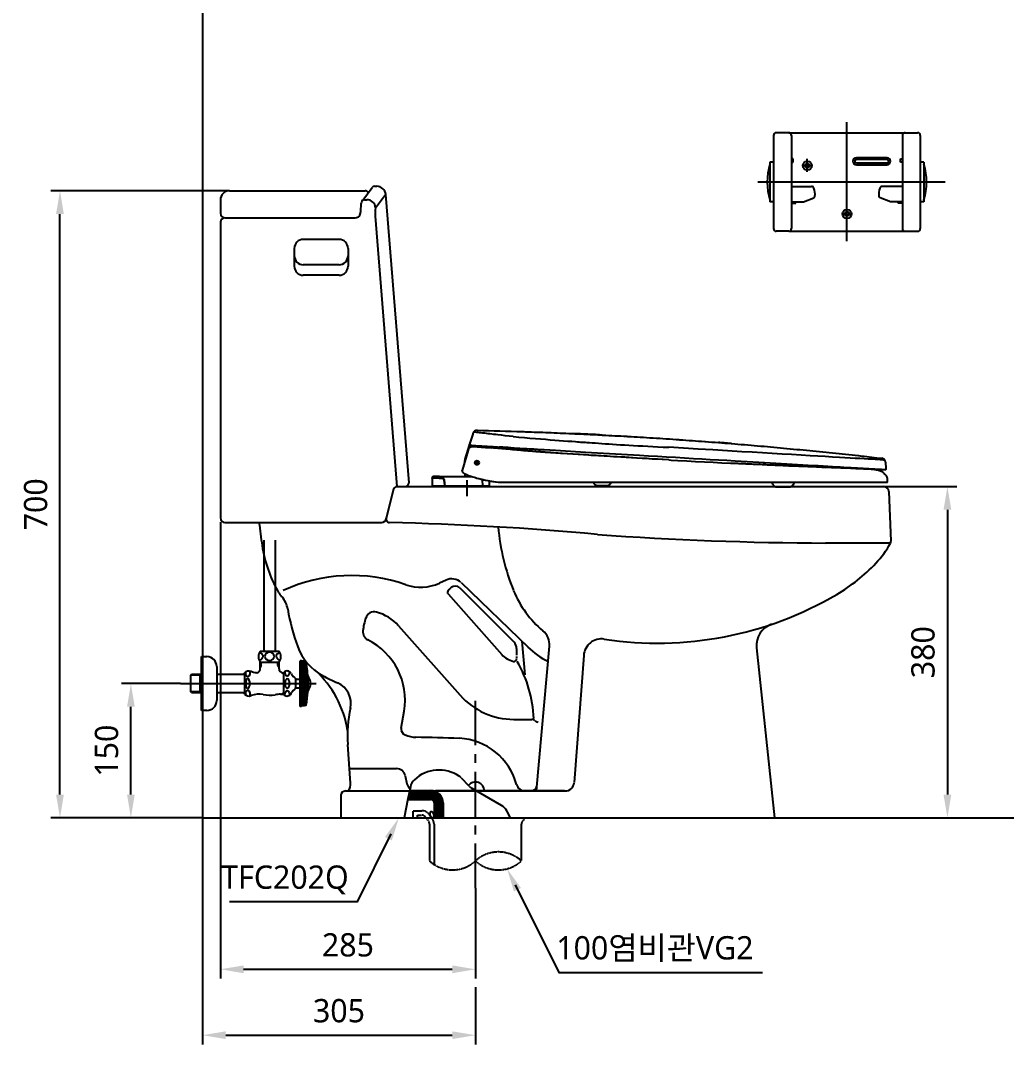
# Model space of a CAD drawing. Extents: x 4630 to 6871, y -49 to 2238.
# Drawn here: x 4630 to 5732, y -49 to 1094 of the extents above; entities that cross this region are included whole.
import ezdxf

# ---------------------------------------------------------------- set-up
doc = ezdxf.new("R2010")
doc.units = 0
doc.header["$LTSCALE"] = 20
doc.header["$MEASUREMENT"] = 0
for name, pattern in [('CENTER', [2, 1.25, -0.25, 0.25, -0.25]), ('HIDDEN', [0.375, 0.25, -0.125]), ('HIDDEN2', [0.1875, 0.125, -0.0625])]:
    doc.linetypes.add(name, pattern=pattern)
doc.layers.get('0').update_dxf_attribs({"linetype": 'CONTINUOUS'})
doc.layers.get('DEFPOINTS').update_dxf_attribs({"linetype": 'CONTINUOUS'})
for name, color, linetype in [('1', 1, 'CONTINUOUS'), ('2', 2, 'CONTINUOUS'), ('3', 3, 'CONTINUOUS'), ('4', 4, 'CONTINUOUS'), ('6', 6, 'CONTINUOUS'), ('CENTER', 2, 'CENTER'), ('FAUCET', 4, 'CONTINUOUS')]:
    doc.layers.add(name, color=color, linetype=linetype)
doc.styles.add('ROMANS', font='romans', dxfattribs={"height": 10.144927})
doc.styles.get("Standard").update_dxf_attribs({"font": 'NanumGothic.ttf'})
doc.dimstyles.get("Standard").update_dxf_attribs({"dimtxt": 2.7, "dimasz": 2, "dimexe": 2, "dimexo": 1, "dimgap": 1.5, "dimtad": 1, "dimlfac": 10, "dimzin": 0, "dimdsep": 46, "dimtxsty": 'Standard', "dimcen": 0, "dimclrt": 2, "dimadec": 0, "dimazin": 0, "dimtfac": 1, "dimtofl": 0, "dimtmove": 0, "dimatfit": 3, "dimfxl": 0, "dimtolj": 1, "dimtzin": 0, "dimarcsym": 0})

# ---------------------------------------------------------------- blocks, each defined once
blk = doc.blocks.new('*X1')
at = {"color": 0}
for p, q in [((1040.2, 969), (1077.7, 969)), ((1040.4, 970), (1077.2, 970)), ((1040.6, 971), (1076.6, 971)), ((1040.8, 972), (1075.8, 972)), ((1041, 973), (1074.9, 973)), ((1041.2, 974), (1073.8, 974)), ((1041.4, 975), (1072.4, 975)), ((1041.6, 976), (1070.5, 976)), ((1041.8, 977), (1066.9, 977)), ((1040, 968), (1078.1, 968)), ((1066, 967), (1078.4, 967)), ((1067.8, 966), (1078.7, 966)), ((1068.5, 965), (1078.9, 965)), ((1068.9, 964), (1079, 964)), ((1069, 963), (1079, 963)), ((1069, 962), (1079, 962)), ((1069, 961), (1079, 961)), ((1069, 960), (1079, 960)), ((1069, 959), (1079, 959)), ((1069, 958), (1079, 958)), ((1069, 957), (1079, 957)), ((1069, 956), (1079, 956)), ((1069, 955), (1079, 955)), ((1069, 954), (1079, 954)), ((1069, 953), (1079, 953)), ((1069, 952), (1079, 952)), ((1069, 951), (1079, 951)), ((1069, 950), (1079, 950)), ((1069, 949), (1079, 949)), ((1069, 948), (1079, 948)), ((1069, 947), (1079, 947))]:
    blk.add_line(p, q, dxfattribs=at)
blk = doc.blocks.new('*D4')
at = {"layer": '1', "color": 3, "linetype": 'ByBlock', "lineweight": -2}
for p, q in [((4833.7, 204), (4833.7, -49.1)), ((5138.7, 14.9), (5138.7, -49.1)), ((4859.7, -38.7), (5112.7, -38.7))]:
    blk.add_line(p, q, dxfattribs=at)
at = {"layer": '1', "color": 3}
for points in [[(4859.7, -34.4), (4859.7, -43), (4833.7, -38.7)], [(5112.7, -34.4), (5112.7, -43), (5138.7, -38.7)]]:
    blk.add_solid(points, dxfattribs=at)
at = {"layer": 'DEFPOINTS', "color": 0}
for p in [(4833.7, 204), (5138.7, 14.9), (5138.7, -38.7)]:
    blk.add_point(p, dxfattribs=at)
at = {"layer": '1', "color": 2, "insert": (4986.2, -11.5), "char_height": 26, "attachment_point": 5}
blk.add_mtext('\\A1;305', dxfattribs=at)
blk = doc.blocks.new('*D5')
at = {"layer": '1', "color": 3, "linetype": 'ByBlock', "lineweight": -2}
for p, q in [((4809, 354), (4743.3, 354)), ((4753.7, 230), (4753.7, 328)), ((4833.7, 204), (4743.3, 204))]:
    blk.add_line(p, q, dxfattribs=at)
at = {"layer": '1', "color": 3}
for points in [[(4749.4, 328), (4758, 328), (4753.7, 354)], [(4749.4, 230), (4758, 230), (4753.7, 204)]]:
    blk.add_solid(points, dxfattribs=at)
at = {"layer": 'DEFPOINTS', "color": 0}
for p in [(4753.7, 354), (4809, 354), (4833.7, 204)]:
    blk.add_point(p, dxfattribs=at)
at = {"layer": '1', "color": 2, "insert": (4726.6, 279), "char_height": 26, "attachment_point": 5, "rotation": 90}
blk.add_mtext('\\A1;150', dxfattribs=at)
blk = doc.blocks.new('*D6')
at = {"layer": '1', "color": 3, "linetype": 'ByBlock', "lineweight": -2}
for p, q in [((4863.8, 904.2), (4664.1, 904.2)), ((4674.5, 230), (4674.5, 878.2)), ((4753.7, 204), (4664.1, 204))]:
    blk.add_line(p, q, dxfattribs=at)
at = {"layer": '1', "color": 3}
for points in [[(4670.1, 878.2), (4678.8, 878.2), (4674.5, 904.2)], [(4670.1, 230), (4678.8, 230), (4674.5, 204)]]:
    blk.add_solid(points, dxfattribs=at)
at = {"layer": 'DEFPOINTS', "color": 0}
for p in [(4674.5, 904.2), (4863.8, 904.2), (4753.7, 204)]:
    blk.add_point(p, dxfattribs=at)
at = {"layer": '1', "color": 2, "insert": (4647.4, 554.1), "char_height": 26, "attachment_point": 5, "rotation": 90}
blk.add_mtext('\\A1;700', dxfattribs=at)
blk = doc.blocks.new('*D8')
at = {"layer": '1', "color": 3, "linetype": 'ByBlock', "lineweight": -2}
for p, q in [((4853.7, 534), (4853.7, 24.5)), ((5138.7, 125.3), (5138.7, 24.5)), ((4879.7, 34.9), (5112.7, 34.9))]:
    blk.add_line(p, q, dxfattribs=at)
at = {"layer": '1', "color": 3}
for points in [[(4879.7, 39.2), (4879.7, 30.5), (4853.7, 34.9)], [(5112.7, 39.2), (5112.7, 30.5), (5138.7, 34.9)]]:
    blk.add_solid(points, dxfattribs=at)
at = {"layer": 'DEFPOINTS', "color": 0}
for p in [(4853.7, 534), (5138.7, 125.3), (5138.7, 34.9)]:
    blk.add_point(p, dxfattribs=at)
at = {"layer": '1', "color": 2, "insert": (4996.2, 62), "char_height": 26, "attachment_point": 5}
blk.add_mtext('\\A1;285', dxfattribs=at)
blk = doc.blocks.new('*D11')
at = {"layer": '1', "color": 3, "linetype": 'ByBlock', "lineweight": -2}
for p, q in [((5594.6, 574), (5676.4, 574)), ((5666, 548), (5666, 230)), ((5472.8, 204), (5676.4, 204))]:
    blk.add_line(p, q, dxfattribs=at)
at = {"layer": '1', "color": 3}
for points in [[(5661.6, 548), (5670.3, 548), (5666, 574)], [(5661.6, 230), (5670.3, 230), (5666, 204)]]:
    blk.add_solid(points, dxfattribs=at)
at = {"layer": 'DEFPOINTS', "color": 0}
for p in [(5594.6, 574), (5472.8, 204), (5666, 204)]:
    blk.add_point(p, dxfattribs=at)
at = {"layer": '1', "color": 2, "insert": (5638.8, 389), "char_height": 26, "attachment_point": 5, "rotation": 90}
blk.add_mtext('\\A1;380', dxfattribs=at)
blk = doc.blocks.new('A$C0A0E4DA4')
at = {"color": 2, "ltscale": 50}
for p, q in [((41.9, 58), (42.5, 60.1)), ((42.5, 60.1), (42.6, 60.5)), ((36.9, 41.2), (40.1, 51.8)), ((40.1, 51.8), (40.2, 51.8)), ((40.2, 51.8), (40.3, 51.8)), ((40.3, 51.8), (40.3, 51.8)), ((52.4, 37.1), (47.7, 37.1)), ((50, 39.5), (50, 34.7)), ((507.3, 30.6), (506.6, 37.7)), ((0, 20.8), (0, 19.8)), ((0, 20.8), (0, 19.8)), ((8, 19.8), (0, 19.8)), ((0, 19.3), (0, 19.1)), ((0, 19.1), (0, 10.8)), ((8, 19.8), (0.5, 19.8)), ((1.5, 19.8), (0.5, 19.8)), ((8, 21.8), (1, 21.8)), ((4.4, 19.8), (1.5, 19.8)), ((7.8, 19.8), (8.9, 19.8)), ((8, 21.8), (43.7, 21.8)), ((8, 19.8), (11.1, 19.8)), ((8, 19.8), (9.8, 19.8)), ((11, 19.8), (9.8, 19.8)), ((14, 12.5), (13.5, 17.5)), ((14.3, 10.8), (13.6, 17.6)), ((14.1, 10.8), (14, 12.5)), ((38.8, 17.6), (38.8, 0)), ((64, 10.8), (63.9, 16.9)), ((80.2, 15.3), (264.5, 15.3)), ((264.5, 15.3), (353.6, 15.3)), ((353.6, 15.3), (467.3, 15.3)), ((467.3, 15.3), (507.8, 15.3)), ((508.8, 16.4), (508.5, 19.9)), ((64, 10.8), (0, 10.8))]:
    blk.add_line(p, q, dxfattribs=at)
for points in [[(45.2, 69), (41.8, 57.8)], [(45.3, 69.7), (45.3, 69.4), (45.2, 69)], [(45.2, 69), (45.2, 69.1)], [(45.2, 69), (45.2, 69)], [(90.3, 66.3), (85.9, 66.8), (81.5, 67.3), (77.3, 67.8), (73.2, 68.3), (70.9, 68.5), (68.7, 68.8), (66.6, 69.1), (64.5, 69.3), (62.6, 69.5), (60.7, 69.8), (58.9, 70), (56.7, 70.2), (54.7, 70.4), (52.9, 70.6), (51.3, 70.8), (49.8, 71), (48.6, 71.1), (47.4, 71.2), (46.4, 71.3), (46.1, 71.3)], [(186.8, 68.3), (185.5, 68.4), (184.1, 68.4), (182.4, 68.5), (180.6, 68.6), (178.6, 68.7), (176.4, 68.8), (174, 68.9), (171.4, 69.1), (168.6, 69.2), (165.7, 69.3), (162.5, 69.5), (159.2, 69.6)], [(161, 69.5), (159.2, 69.6)], [(41.3, 56), (41.4, 56.4), (41.5, 56.8), (41.6, 57.1), (41.7, 57.3), (41.8, 57.6), (41.8, 57.6)], [(41.8, 57.6), (41.8, 57.5), (41.7, 56.9)], [(41.8, 57.6), (41.8, 57.7), (41.8, 57.8), (41.8, 57.8)], [(41.8, 57.8), (41.8, 57.7), (41.8, 57.5)], [(41.8, 57.8), (41.8, 57.7), (41.8, 57.6)], [(41.8, 57.5), (41.8, 57.6), (41.8, 57.6)], [(42.1, 56.8), (42.1, 56.8), (42, 57), (41.9, 57.1), (41.8, 57.4), (41.8, 57.5)], [(41.9, 57.9), (41.9, 57.5), (42, 57.2), (42.2, 56.9), (42.5, 56.7)], [(90.3, 66.3), (96.8, 65.7), (103.1, 65.2), (109.2, 64.7), (115.2, 64.2), (121, 63.7), (126.5, 63.3), (131.8, 62.9), (136.9, 62.5), (141.9, 62.1), (146.7, 61.7), (151.4, 61.4), (155.9, 61.1), (160.2, 60.7), (162.1, 60.6), (163.9, 60.5), (165.7, 60.3), (167.5, 60.2), (169.2, 60.1), (170.9, 60), (172.6, 59.9), (175.6, 59.6), (178.7, 59.4), (182.1, 59.2), (185.7, 58.9), (189.4, 58.7), (193.4, 58.4), (197.4, 58.2), (201.5, 57.9), (205.8, 57.6), (210.2, 57.3), (214.9, 57.1), (219.7, 56.8), (224.7, 56.5), (229.9, 56.2), (235.2, 55.9), (240.8, 55.6), (246.4, 55.3), (252.2, 55), (258.1, 54.7), (264.3, 54.4)], [(334.2, 58.6), (332, 58.7), (329.9, 58.9), (327.9, 59.1), (326, 59.2), (324.3, 59.4), (322.7, 59.5), (321.2, 59.6), (319.8, 59.7)], [(40, 51.1), (33.5, 28.3)], [(40.6, 52.5), (40.4, 52.1), (40.1, 51.4), (40, 51.1)], [(40.1, 51.8), (40.2, 52.3), (40.4, 52.9), (40.5, 53.4), (40.7, 54), (40.9, 54.5), (41, 55), (41.2, 55.5), (41.3, 56), (41.3, 56)], [(40.1, 51.8), (40.5, 52.6)], [(40.1, 51.3), (40.3, 51.9), (40.4, 52)], [(40.2, 51.9), (40.2, 51.7), (40.1, 51.3)], [(40.2, 51.9), (40.5, 52.6), (41, 53.3), (41.6, 54), (42.2, 54.5), (43, 54.9), (43.8, 55.2), (44.6, 55.3), (45.3, 55.3)], [(40.5, 52.3), (40.6, 52.5)], [(40.6, 52.7), (40.6, 52.8), (41.2, 53.7), (41.5, 54.3), (41.8, 54.8), (42, 55.3), (42.3, 55.6), (42.4, 56), (42.6, 56.2), (42.7, 56.5), (42.7, 56.6)], [(41.7, 56.9), (41.6, 56.7), (41.4, 56.4), (41.3, 56)], [(41.8, 57), (41.7, 56.9)], [(42.4, 56.6), (42.3, 56.7), (42.1, 56.8)], [(42.4, 56.7), (42.5, 56.6)], [(42.5, 56.6), (42.4, 56.6)], [(42.4, 56.6), (42.4, 56.6), (42.5, 56.6)], [(42.5, 56.7), (42.8, 56.6), (43.3, 56.6), (43.8, 56.6), (44.5, 56.5), (45.2, 56.5), (46, 56.4), (46.8, 56.4), (47.6, 56.3), (48.4, 56.3), (49.3, 56.2), (50.1, 56.2), (50.8, 56.1), (51.6, 56.1), (52.3, 56), (53.1, 56), (54, 55.9), (55.1, 55.9), (56.5, 55.8), (58, 55.7), (59.7, 55.6), (61.5, 55.5), (63.6, 55.4), (65.9, 55.2), (68.1, 55.1), (70.5, 55), (73, 54.8), (75.7, 54.7), (78, 54.5), (80.3, 54.4), (82.8, 54.2), (85.4, 54.1), (87.6, 54)], [(42.5, 56.6), (42.5, 56.6), (42.7, 56.6)], [(42.5, 56.6), (42.5, 56.6), (42.5, 56.6)], [(42.7, 56.6), (42.8, 56.5)], [(42.7, 56.6), (42.8, 56.6)], [(45.3, 55.3), (59.6, 54.3), (66.3, 53.7)], [(50.5, 56.1), (50.2, 55.5), (49.9, 55)], [(135.7, 48.1), (135.5, 48.1), (134.8, 48.2), (134, 48.2), (133.2, 48.3), (132.6, 48.3), (132, 48.4), (131.4, 48.4), (130.7, 48.5), (129.8, 48.5), (128.8, 48.6), (127.9, 48.7), (127.1, 48.7), (126.5, 48.7), (125.9, 48.8), (125.3, 48.8), (124.5, 48.9), (123.8, 48.9), (123, 49), (122.4, 49), (121.8, 49.1), (121.2, 49.1), (120.6, 49.2), (120, 49.2), (119.2, 49.3), (118.5, 49.3), (117.7, 49.4), (116.9, 49.5), (116, 49.5), (115.2, 49.6), (114.7, 49.6), (114.2, 49.7), (113.5, 49.7), (112.8, 49.8), (112.2, 49.8), (111.7, 49.9), (111.1, 49.9), (110.4, 50), (109.7, 50), (108.9, 50.1), (108, 50.2), (107.2, 50.2), (106.5, 50.3), (105.9, 50.4), (105.4, 50.4), (105.1, 50.4), (104.9, 50.4), (104.6, 50.5), (104.4, 50.5), (104, 50.5), (103.7, 50.5), (103.4, 50.6), (103, 50.6), (102.5, 50.6), (101.7, 50.7), (100.8, 50.8), (100, 50.9), (99.2, 50.9), (98.6, 51), (97.7, 51), (96.8, 51.1), (95.8, 51.2), (94.7, 51.3), (93.6, 51.4), (91.5, 51.6), (89.5, 51.7), (87, 52), (84.6, 52.2), (82.3, 52.4), (80, 52.6), (77.6, 52.8), (75.4, 52.9), (73.1, 53.1), (70.8, 53.3), (68.5, 53.5), (66.3, 53.7), (66.3, 53.7)], [(87.6, 53.9), (84.7, 54.1), (81.8, 54.3), (79, 54.4), (76.2, 54.6), (74.8, 54.7)], [(87.6, 54), (88.1, 53.9), (91.6, 53.7), (94.8, 53.5), (97.9, 53.4), (100.7, 53.2), (103.4, 53), (105.8, 52.9), (108, 52.8), (109.9, 52.7), (111.5, 52.6), (113.1, 52.5), (114.5, 52.4), (115.9, 52.3), (117.4, 52.2), (118.8, 52.1), (125, 51.8), (131.3, 51.4), (137.6, 51), (154.5, 50.1), (171.4, 49.1), (191.5, 47.9), (211.6, 46.7), (231.7, 45.5), (241.7, 45), (251.7, 44.4), (261.8, 43.8), (271.8, 43.2), (281.8, 42.6), (291.8, 42), (301.2, 41.5), (310.6, 40.9), (319.9, 40.4), (329.2, 39.9), (338.4, 39.3), (345.1, 38.9), (351.7, 38.5), (358.3, 38.2), (364.8, 37.8), (371.3, 37.4), (377.6, 37), (383.8, 36.7), (390, 36.3), (396.1, 35.9), (402.2, 35.6), (408.2, 35.2), (414.2, 34.9), (420, 34.5), (425.7, 34.2), (431.3, 33.9), (436.7, 33.6), (442, 33.3), (447.2, 33), (451.5, 32.7), (455.8, 32.5), (459.9, 32.2), (464, 32), (468, 31.7), (471.8, 31.5), (475.2, 31.3), (478.5, 31.1), (481.6, 31), (484.5, 30.8), (487.3, 30.6), (489.2, 30.5), (490.9, 30.4), (492.6, 30.3), (494.2, 30.2), (495.7, 30.1), (497.1, 30), (498.4, 30), (499.6, 29.9), (500.1, 29.9), (500.6, 29.8), (501.1, 29.8), (501.5, 29.8), (501.9, 29.8), (502.3, 29.7), (502.7, 29.7), (503.1, 29.7), (503.5, 29.7), (503.9, 29.6), (504.4, 29.6), (504.8, 29.6), (505.2, 29.6), (505.5, 29.6), (505.9, 29.5), (506.1, 29.5), (506.3, 29.5), (506.5, 29.5), (506.5, 29.5)], [(264.4, 40.3), (258, 40.6), (251.8, 41), (245.8, 41.3), (240, 41.7), (234.4, 42), (229, 42.3), (224.1, 42.6), (219.5, 42.9), (215, 43.2), (210.6, 43.4), (206.5, 43.7), (202.6, 43.9), (198.9, 44.1), (195.3, 44.4), (191.9, 44.6), (188.8, 44.8), (185.8, 44.9), (183.1, 45.1), (180.4, 45.3), (177.6, 45.4), (171.1, 45.8), (164.5, 46.3), (157.6, 46.7), (150.6, 47.1), (143.3, 47.6), (140.6, 47.8), (137.9, 47.9), (135.4, 48.1), (133, 48.2), (130.8, 48.4), (128.8, 48.5), (127, 48.6), (125.5, 48.8), (124, 48.9), (122.8, 48.9), (121.8, 49)], [(136.2, 48.1), (121.8, 49)], [(136.1, 48.1), (136.1, 48.1), (135.9, 48.1), (135.7, 48.1), (135.7, 48.1)], [(264.3, 40.3), (234.6, 42), (204.8, 43.8), (175, 45.7), (145.2, 47.5), (136.2, 48.1)], [(505.7, 40.1), (505.6, 40.1), (504.4, 40.2), (502.7, 40.3), (500.5, 40.4), (497.8, 40.6), (494.7, 40.8), (491.1, 41), (487.1, 41.2), (482.7, 41.5), (477.9, 41.7), (472.6, 42), (467, 42.4), (461.1, 42.7), (455.1, 43.1), (447.2, 43.5), (439.1, 44), (430.8, 44.5), (422.1, 45), (412, 45.6), (401.5, 46.2), (390.8, 46.9), (379.9, 47.5), (368.8, 48.1), (357.4, 48.8), (346, 49.5), (329.9, 50.4), (313.6, 51.4), (297.2, 52.4), (280.8, 53.3), (264.3, 54.4)], [(36.4, 38.6), (36.3, 38)], [(36.6, 40.1), (36.6, 39.9), (36.6, 39.7)], [(37, 40.5), (36.9, 41.2)], [(264.3, 40.3), (264.4, 40.3)], [(264.4, 40.3), (264.4, 40.3), (264.3, 40.3)], [(264.4, 40.3), (266.8, 40.2)], [(266.8, 40.2), (274.3, 39.8), (284.3, 39.2), (294.2, 38.7), (304.1, 38.1), (314, 37.6), (323.6, 37.1), (333.2, 36.6), (336.1, 36.5)], [(336.7, 36.4), (336.7, 36.4), (336.1, 36.5)], [(336.4, 36.4), (336.1, 36.5)], [(345.4, 36), (345.1, 36), (344.3, 36), (343.4, 36.1), (342.4, 36.1), (341.4, 36.2), (340.4, 36.2), (339.6, 36.3), (338.8, 36.3), (338.1, 36.4), (337.7, 36.4), (337.2, 36.4), (336.7, 36.4)], [(487.6, 29.9), (487.4, 29.9), (487, 29.9), (486.5, 30), (485.9, 30), (485.3, 30), (484.6, 30), (483.9, 30.1), (483.1, 30.1), (482.3, 30.1), (481.5, 30.2), (480.6, 30.2), (479, 30.3), (477.3, 30.3), (475.6, 30.4), (473.7, 30.5), (471.7, 30.6), (469.6, 30.7), (467.4, 30.8), (464.9, 30.9), (462.2, 31), (459.5, 31.1), (456.7, 31.2), (455.4, 31.3), (454.1, 31.3), (452.9, 31.4), (451.7, 31.4), (450.5, 31.5), (449.4, 31.5), (448.1, 31.5), (446.4, 31.6), (444.5, 31.7), (442.4, 31.8), (441.1, 31.8), (439.8, 31.9), (438.4, 31.9), (437.3, 32), (436.4, 32), (435.7, 32), (435.1, 32.1), (434.3, 32.1), (433.4, 32.1), (432.6, 32.2), (431.7, 32.2), (430.8, 32.2), (430, 32.3), (429.3, 32.3), (427.1, 32.4), (424.6, 32.5), (422.1, 32.6), (419.8, 32.7), (417.4, 32.8), (414.8, 32.9), (412.2, 33), (409.5, 33.1), (406.6, 33.2), (403.6, 33.3), (400.7, 33.5), (398.9, 33.5), (397.1, 33.6), (395.5, 33.7), (394.1, 33.8), (392.6, 33.8), (391, 33.9), (389.3, 34), (387.5, 34), (385.8, 34.1), (384, 34.2), (382.3, 34.3), (380.8, 34.3), (379.4, 34.4), (378, 34.5), (376.7, 34.5), (374.7, 34.6), (372.8, 34.7), (370.8, 34.8), (368.6, 34.9), (366.3, 35), (363.8, 35.1), (362.1, 35.2), (360.4, 35.3), (358.8, 35.3), (357.1, 35.4), (356.2, 35.5), (355.3, 35.5), (354.6, 35.5), (354, 35.6), (353.4, 35.6), (352.7, 35.6), (351.8, 35.7), (350.9, 35.7), (350.1, 35.8), (349.4, 35.8), (348.8, 35.8), (347.9, 35.9), (347, 35.9), (346, 36), (345.4, 36)], [(33.4, 28.1), (33.5, 28.3)], [(33.5, 27.8), (33.5, 27.8), (33.4, 28.1), (33.4, 28.1)], [(33.5, 27.8), (33.5, 27.7), (33.6, 27.3), (33.7, 27), (33.9, 26.7), (34, 26.6), (34.2, 26.4), (34.5, 26.2), (34.8, 25.9), (35.2, 25.6), (35.6, 25.3), (36, 25), (36.5, 24.8), (36.9, 24.6), (37.4, 24.3), (38.3, 23.9), (39.3, 23.4), (40.6, 22.9), (41.3, 22.7), (42.1, 22.4), (43.1, 22), (44.1, 21.7), (45.3, 21.3), (46.7, 20.9), (48.2, 20.5), (49.8, 20), (51.6, 19.6), (53.4, 19.1), (55.3, 18.7), (57.4, 18.2), (59.7, 17.7), (62.1, 17.3), (64.2, 16.9), (66.5, 16.5), (68.8, 16.2), (71.3, 15.9), (73.8, 15.6), (76.4, 15.5)], [(33.6, 28.7), (33.6, 28.6)], [(36.3, 24.9), (36.3, 22.8)], [(437.5, 32), (437.3, 32), (437, 32)], [(487.6, 29.9), (487.3, 29.9), (487, 29.9), (486.5, 30), (486.4, 30)], [(494.9, 29.3), (494.4, 29.4), (493.3, 29.5), (492.6, 29.6), (492, 29.6), (491.4, 29.7), (490.8, 29.7), (490.2, 29.8), (489.9, 29.8), (489.8, 29.8), (489.7, 29.8), (489.6, 29.8), (489.4, 29.8), (489.2, 29.8), (489, 29.8), (488.8, 29.8), (488.4, 29.9), (488, 29.9), (487.6, 29.9)], [(494.9, 29.3), (494.9, 29.3)], [(495, 29.3), (495, 29.3), (495, 29.3), (495, 29.3)], [(495.9, 29.1), (495, 29.3)], [(501.6, 27.6), (500.7, 27.9), (499.5, 28.2), (498.5, 28.5), (497.6, 28.7), (496.9, 28.9), (496.3, 29), (495.9, 29.1)], [(501.8, 27.5), (501.7, 27.5), (501.6, 27.6)], [(504.9, 25), (504.5, 25.5), (504.2, 25.9), (504, 26.1), (503.8, 26.3), (503.6, 26.4), (503.4, 26.6), (503.2, 26.8), (502.8, 27), (502.4, 27.3), (501.8, 27.5), (501.8, 27.5)], [(506, 23.7), (506, 23.7), (505.9, 23.8), (505.8, 23.9), (505.6, 24), (505.4, 24.2), (505.2, 24.6), (504.9, 25)], [(508.5, 19.9), (508.3, 20.6), (508.1, 21.2), (507.8, 21.8), (507.5, 22.4), (507.1, 22.8), (506.7, 23.2), (506.3, 23.5), (506, 23.7)], [(506.3, 29.5), (506.5, 29.5)], [(506.5, 29.5), (506.5, 29.5), (506.7, 29.6), (506.9, 29.7), (507.1, 29.8), (507.3, 30.1), (507.3, 30.3), (507.3, 30.6)], [(0, 20.8), (0.1, 21.2), (0.3, 21.5), (0.6, 21.7), (1, 21.8)], [(0, 19.3), (0, 19.5), (0.1, 19.6), (0.3, 19.7), (0.5, 19.8)], [(0, 19.3), (0, 10.8)], [(11, 19.8), (11.2, 19.8)], [(11.2, 19.8), (11.4, 19.7), (11.9, 19.6), (12.1, 19.5), (12.3, 19.4), (12.5, 19.3), (12.7, 19.1), (12.9, 18.9), (13.2, 18.5), (13.4, 18.1), (13.5, 17.5)], [(35.3, 21.8), (35.5, 21.8)], [(35.8, 21.9), (35.6, 21.9), (35.5, 21.8)], [(36.3, 22.8), (36.3, 22.5), (36.2, 22.3), (36, 22), (35.8, 21.9)], [(49.8, 20), (49.9, 20), (52.2, 19.4), (54.5, 18.8), (57, 18.3), (59.6, 17.7), (62.2, 17.2), (65, 16.7), (67.8, 16.3), (70.6, 15.9), (73.5, 15.6), (76.4, 15.4)], [(55.9, 18.5), (56, 10.8)], [(76.4, 15.4), (76.4, 15.5), (76.4, 15.5)], [(76.4, 15.4), (80.2, 15.3)], [(76.6, 15.4), (76.6, 15.4)], [(76.6, 15.4), (76.7, 15.4)], [(76.6, 15.4), (76.7, 15.4)], [(180.1, 15.3), (180.1, 15.2), (180.7, 14.1), (181.3, 13.4)], [(181.3, 13.4), (181.8, 12.8), (182.5, 12.4), (183.2, 12.1), (184, 11.9)], [(184, 11.9), (184.2, 11.9), (184.6, 11.9), (185.2, 11.9)], [(194.9, 11.9), (195.5, 11.9), (195.9, 11.9), (196.1, 11.9)], [(196.1, 11.9), (196.9, 12.1), (197.6, 12.4), (198.2, 12.8), (198.8, 13.4)], [(198.8, 13.4), (199.3, 14.1), (199.9, 15.2), (200, 15.3)], [(379.1, 15.3), (379.2, 15.2), (379.4, 14.5), (379.7, 13.9), (380, 13.3), (380.4, 12.7), (380.9, 12)], [(380.9, 12), (381.1, 11.7), (381.5, 11.4), (381.8, 11.1), (382.2, 10.9), (383, 10.6), (383.6, 10.4)], [(400.2, 10.4), (400.8, 10.6), (401.5, 10.9), (401.9, 11.1), (402.3, 11.4), (402.7, 11.7), (402.9, 12)], [(402.9, 12), (403.4, 12.7), (403.8, 13.3), (404.1, 13.9), (404.3, 14.5), (404.6, 15.2), (404.6, 15.3)], [(402.9, 12), (403, 12.1)], [(399.9, 10.4), (400.2, 10.4)]]:
    blk.add_lwpolyline(points, dxfattribs=at)
blk.add_circle((50, 37.1), 2.37, dxfattribs=at)
for centre, radius, start, end in [((50.2, 68.4), 5, 88.5953, 163.5), ((374.7, 39), 5, 197.8332, 221.1124), ((377.7, 41.6), 9, 221.1122, 229.99), ((377.7, 41.6), 9, 304.8468, 318.8878), ((380.7, 39), 5, 318.8876, 331.1251), ((501.6, 37.2), 5, 6, 83.4433), ((11.1, 17.3), 2.5, 5.9994, 89.9994), ((507.8, 16.3), 1, 270, 6)]:
    blk.add_arc(centre, radius, start, end, dxfattribs=at)
for points, knots in [([(45.4, 69.8), (45.4, 69.8), (45.4, 69.8), (45.4, 69.8), (45.4, 69.7), (45.3, 69.7)], [0.0000005, 0.0000005, 0.0000005, 0.0000005, 0.3333333, 0.6666667, 0.9999995, 0.9999995, 0.9999995, 0.9999995]), ([(50.3, 73.4), (67.1, 73), (85.1, 72.5), (103.1, 71.9), (104.3, 71.8)], [0.0000193, 0.0000193, 0.0000193, 0.0000193, 0.277279, 0.2967851, 0.2967851, 0.2967851, 0.2967851]), ([(104.3, 71.8), (112.9, 71.5), (122.4, 71.2), (132, 70.8), (133, 70.8)], [0.2967851, 0.2967851, 0.2967851, 0.2967851, 0.4378889, 0.4544033, 0.4544033, 0.4544033, 0.4544033]), ([(133, 70.8), (141.7, 70.4), (150.6, 70), (159.5, 69.6), (159.6, 69.6)], [0.4544033, 0.4544033, 0.4544033, 0.4544033, 0.5984987, 0.6006749, 0.6006749, 0.6006749, 0.6006749]), ([(186.8, 68.3), (187.3, 68.3), (188.5, 68.2), (189.7, 68.1), (190.4, 68.1)], [0.74993429, 0.74993429, 0.74993429, 0.74993429, 0.75910855, 0.76977684, 0.76977684, 0.76977684, 0.76977684]), ([(190.4, 68.1), (199.5, 67.6), (209, 67.1), (218.5, 66.6), (219, 66.5)], [0.7697768, 0.7697768, 0.7697768, 0.7697768, 0.9197184, 0.9272582, 0.9272582, 0.9272582, 0.9272582]), ([(232.2, 65.8), (237.1, 65.5), (251.7, 64.6), (266.4, 63.6), (276.2, 62.9), (276.3, 62.9)], [0, 0, 0, 0, 0.1000262, 0.3000204, 0.3019588, 0.3019588, 0.3019588, 0.3019588]), ([(276.3, 62.9), (281.1, 62.6), (285.8, 62.2), (290.6, 61.9), (290.6, 61.9)], [0.30195879, 0.30195879, 0.30195879, 0.30195879, 0.40001749, 0.40009326, 0.40009326, 0.40009326, 0.40009326]), ([(305.2, 60.8), (305.2, 60.8), (310, 60.5), (315, 60.1), (319.9, 59.7), (320, 59.7)], [0.4999268, 0.4999268, 0.4999268, 0.4999268, 0.5000146, 0.6000117, 0.6014497, 0.6014497, 0.6014497, 0.6014497]), ([(334, 58.6), (334.1, 58.6), (343.9, 57.8), (358.6, 56.5), (373.2, 55.3), (378, 54.8)], [0.6977902, 0.6977902, 0.6977902, 0.6977902, 0.7000088, 0.900003, 1, 1, 1, 1]), ([(378, 54.8), (382.9, 54.4), (392.6, 53.5), (407.2, 52.1), (421.7, 50.7), (436.3, 49.3), (455.7, 47.3), (477.6, 44.9), (494.8, 43), (502.2, 42.1)], [0, 0, 0, 0, 0.117162, 0.234325, 0.351487, 0.468649, 0.585811, 0.820136, 1, 1, 1, 1]), ([(36.4, 38.6), (36.4, 38.6), (36.5, 39.1), (36.6, 39.7), (36.7, 40.4), (36.7, 40.6)], [0.312838, 0.312838, 0.312838, 0.312838, 0.3333333, 0.6666667, 0.8441628, 0.8441628, 0.8441628, 0.8441628]), ([(194.9, 11.9), (195.4, 11.9), (195.7, 11.9), (195.7, 11.9), (195.7, 11.9)], [0, 0, 0, 0, 0.5, 0.5000246, 0.5000246, 0.5000246, 0.5000246]), ([(383.6, 10.4), (385.2, 10.4), (386.7, 10.4), (389.2, 10.4), (390.6, 10.4)], [0.0165212, 0.0165212, 0.0165212, 0.0165212, 0.5, 1, 1, 1, 1])]:
    blk.add_open_spline(points, degree=3, knots=knots, dxfattribs=at)
for points in [[(159.6, 69.6), (166, 69.3), (172.4, 69), (178.8, 68.7)], [(179, 68.7), (181.6, 68.6), (184.2, 68.4), (186.8, 68.3)], [(219, 66.5), (223.4, 66.3), (227.8, 66), (232.2, 65.8)], [(290.6, 61.9), (295.2, 61.6), (299.8, 61.2), (304.4, 60.9)], [(304.4, 60.9), (304.4, 60.9), (304.4, 60.9), (304.4, 60.9)], [(304.4, 60.9), (304.6, 60.9), (304.8, 60.9), (305, 60.8)], [(305, 60.8), (305, 60.8), (305, 60.8), (305.1, 60.8)], [(305.1, 60.8), (305.1, 60.8), (305.1, 60.8), (305.1, 60.8)], [(305.1, 60.8), (305.1, 60.8), (305.1, 60.8), (305.2, 60.8)], [(320, 59.7), (324.6, 59.3), (329.3, 59), (334, 58.6)], [(36.7, 40.6), (36.8, 40.8), (36.8, 41), (36.9, 41.2)], [(28.6, 21.8), (28.5, 21.8), (28.5, 21.8), (28.5, 21.8)], [(28.6, 21.8), (28.5, 21.8), (28.5, 21.8), (28.5, 21.8)], [(28.7, 21.8), (28.7, 21.8), (28.7, 21.8), (28.6, 21.8)], [(76.7, 15.4), (77.1, 15.4), (77.9, 15.4), (79, 15.3), (79.8, 15.3), (80.2, 15.3)], [(184.4, 11.9), (184.4, 11.9), (184.7, 11.9), (185.2, 11.9)], [(185.2, 11.9), (185.7, 11.9), (186.5, 11.9), (187.5, 11.9)], [(187.5, 11.9), (187.6, 11.9), (187.9, 11.9), (188.1, 11.9)], [(188.1, 11.9), (188.4, 11.9), (188.9, 11.9), (189.7, 11.9), (190, 11.9)], [(190, 11.9), (190.4, 11.9), (191.1, 11.9), (191.7, 11.9), (192, 11.9)], [(192, 11.9), (192.2, 11.9), (192.4, 11.9), (192.6, 11.9)], [(192.6, 11.9), (193.6, 11.9), (194.4, 11.9), (194.9, 11.9)], [(390.6, 10.4), (391.9, 10.4), (393.5, 10.4), (395.2, 10.4)], [(395.2, 10.4), (395.5, 10.4), (395.8, 10.4), (396.1, 10.4)], [(396.1, 10.4), (396.4, 10.4), (397.1, 10.4), (397.8, 10.4), (398.2, 10.4)], [(398.2, 10.4), (398.5, 10.4), (399.1, 10.4), (399.4, 10.4), (399.9, 10.4)]]:
    blk.add_open_spline(points, degree=3, dxfattribs=at)

msp = doc.modelspace()

# ---------------------------------------------------------------- linework, layer by layer
at = {"color": 0}
for p, q in [((5105.9, 469.6), (5098.4, 466.1)), ((5121.1, 460.8), (5181.8, 400.1)), ((5122.6, 466.7), (5197.4, 394.6)), ((4920.3, 453.6), (4922.5, 450.8)), ((5108.1, 454), (5168.1, 386.5)), ((5052.7, 418.6), (5121.6, 340.9)), ((5190.4, 401.3), (5193.9, 363.8)), ((5055.8, 304), (5059, 323)), ((5181.4, 314), (5201.6, 314)), ((4998.9, 242.7), (4996.1, 285.8)), ((5060.3, 251), (5062.1, 242.1)), ((5131.7, 239.3), (5122.9, 248.5)), ((5065.3, 235.1), (5063.2, 225.1)), ((5066, 238.7), (5065.3, 235.1)), ((5065.3, 234.6), (5088.5, 234.6)), ((5167.8, 217.9), (5135, 236.8)), ((5063.2, 225.1), (5058.9, 204)), ((5063.2, 224.6), (5088.5, 224.6)), ((5092.5, 220.6), (5092.5, 204)), ((5102.6, 220.6), (5102.6, 204)), ((5177.7, 204), (5173.6, 211.9))]:
    msp.add_line(p, q, dxfattribs=at)
at = {"color": 0, "linetype": 'CENTER', "ltscale": 0.3}
msp.add_line((5184.7, 393), (5184.7, 381.7), dxfattribs=at)
at = {"color": 0, "linetype": 'HIDDEN', "ltscale": 0.15}
for p, q in [((5069.1, 204), (5069.1, 212)), ((5069.1, 212), (5078.7, 212)), ((5074.1, 204), (5074.1, 207)), ((5074.1, 207), (5078.7, 207)), ((5086.8, 207.9), (5090.5, 202.7)), ((5082.7, 204.9), (5086.5, 199.8)), ((5194, 204), (5190.9, 199.8))]:
    msp.add_line(p, q, dxfattribs=at)
at = {"color": 2}
for p, q in [((4973.7, 204), (5083.4, 204)), ((5177.7, 204), (5473.7, 204))]:
    msp.add_line(p, q, dxfattribs=at)
at = {"color": 0, "linetype": 'HIDDEN2', "ltscale": 0.17}
for p, q in [((5087.4, 196.8), (5087.4, 155.9)), ((5092.5, 196.8), (5092.5, 151.9)), ((5189.9, 196.8), (5189.9, 155.9))]:
    msp.add_line(p, q, dxfattribs=at)
at = {"color": 7}
for p, q in [((5089.6, 204), (5092.5, 204)), ((5092.5, 204), (5102.6, 204)), ((5102.6, 204), (5177.7, 204))]:
    msp.add_line(p, q, dxfattribs=at)
at = {"color": 0}
msp.add_lwpolyline([(4997.9, 259), (5050.5, 259)], dxfattribs=at)
msp.add_lwpolyline([(5087.9, 206.8, 0.062131), (5088.5, 205.5, 0.07536), (5089.3, 204.5, 0.107055), (5090.3, 204, 0.149889), (5091.1, 204, 0.149889), (5091.8, 204.5, 0.107055), (5092.3, 205.5, 0.07536), (5092.4, 206.7, 0.062131), (5092.1, 208.2, 0.062131), (5091.4, 209.5, 0.07536), (5090.6, 210.4, 0.107055), (5089.6, 210.9, 0.149889), (5088.8, 210.9, 0.149889), (5088.2, 210.4, 0.107055), (5087.7, 209.4, 0.07536), (5087.6, 208.2, 0.062131)], format="xyb", close=True, dxfattribs=at)
for centre, radius, start, end in [((5871.6, 655.2), 982.3, 187.0935, 188.6077), ((5048.6, 530.7), 150, 188.6077, 209.6827), ((5000.4, 292.1), 182.5, 70.6462, 114.7539), ((5112.1, 455.9), 15, 46.0449, 114.8095), ((5077.4, 511.5), 50, 250.6462, 294.8095), ((5110.4, 456), 3, 133.9964, 221.5991), ((5184.7, 379), 110, 131.728, 133.9964), ((5116.1, 455.9), 7, 44.9552, 131.728), ((4935.7, 466.3), 20, 209.6827, 219.4725), ((4899.4, 431.7), 30, 10.0207, 39.4725), ((5175.1, 480.4), 250, 190.0207, 199.9407), ((5092.3, 403), 80, 162.5234, 172.9351), ((5025.6, 424), 10, 75.1324, 162.5234), ((5015.3, 385.4), 50, 41.5991, 75.1324), ((5022.9, 411.6), 10, 172.9351, 243.5863), ((4985, 335.5), 75, 350.4385, 63.5863), ((4996.5, 415.6), 60, 199.9407, 241.6105), ((5174.7, 393), 10, 0, 44.9552), ((5259.5, 459), 89.5, 226.0449, 243.5916), ((5186.7, 403), 24.9, 221.5991, 256.7923), ((5181.7, 381.7), 3, 256.7923, 0), ((5064, 308.8), 140, 2.5578, 29.82), ((4881, 283.1), 116.3, 9.1573, 47.4641), ((5086.8, 582.8), 250, 241.6105, 245.8858), ((4974.5, 331.8), 25, 348.1215, 65.8858), ((5181.4, 394), 80, 221.5991, 270), ((5145.7, 295.8), 150, 168.1215, 183.8196), ((5201.6, 309), 5, 44.427, 90), ((5208.8, 316), 5, 224.427, 270), ((5062.7, 303.1), 7, 172.2472, 247.9106), ((5073.3, 329), 35, 247.9106, 268.0444), ((4985.3, -4020.8), 4315.7, 88.2011, 88.8474), ((5117, 222.9), 70, 15.3286, 86.9482), ((5050.5, 249), 10, 11.3099, 90), ((5097.9, 217.3), 40.1, 55.7311, 133.1138), ((4984, 241.7), 15, 329.3213, 3.8196), ((5071.9, 244), 10, 191.3099, 230.472), ((5080.8, 235.6), 15.1, 133.1138, 168.419), ((5112, 238.1), 15.1, 43.9955, 55.7311), ((5138.7, 234), 10, 0, 141.5378), ((5194.2, 244), 10, 195.3286, 270), ((5088.5, 220.6), 14, 0, 90), ((5142.6, 249.8), 15.1, 223.9955, 240.0347), ((5088.5, 220.6), 4.01, 0, 90), ((5160.3, 204.8), 15.1, 27.7781, 60.0347)]:
    msp.add_arc(centre, radius, start, end, dxfattribs=at)
at = {"color": 0, "linetype": 'HIDDEN', "ltscale": 0.15}
for centre, radius, start, end in [((5078.7, 202), 10, 36.0844, 90), ((5078.7, 202), 5.02, 36.0844, 90), ((5082.4, 196.8), 5.02, 0, 36.0844), ((5082.4, 196.8), 10, 0, 36.0844)]:
    msp.add_arc(centre, radius, start, end, dxfattribs=at)
at = {"color": 0, "linetype": 'HIDDEN'}
msp.add_arc((5195, 196.8), 5.02, 143.9156, 180, dxfattribs=at)
at = {"color": 0, "linetype": 'HIDDEN2', "ltscale": 0.25}
for centre, start, end in [((5164.3, 128.2), 47.2264, 132.7736), ((5113.1, 183.6), 227.2264, 312.7736), ((5164.3, 183.6), 227.2264, 312.7736)]:
    msp.add_arc(centre, 37.7, start, end, dxfattribs=at)
at = {"layer": '1'}
for p, q in [((5553.7, 847.9), (5553.7, 980.7)), ((5509.4, 925.5), (5509.4, 939.8)), ((5504, 932.3), (5515, 932.3)), ((5663.6, 914), (5454.3, 914)), ((5553.7, 871.2), (5553.7, 885.5)), ((5548.3, 878.1), (5559.3, 878.1)), ((4809, 354), (4960.6, 354))]:
    msp.add_line(p, q, dxfattribs=at)
at = {"layer": '1', "color": 0}
for p, q in [((4863.8, 904.2), (5015.3, 904.2)), ((5012.7, 893.8), (5023.4, 908)), ((5025.8, 909.2), (5028.4, 909.2)), ((4853.8, 894.2), (4853.8, 879.1)), ((5014.7, 894.2), (5017.3, 894.2)), ((5027.1, 885.3), (5038.3, 900.2)), ((5038.3, 900), (5064.1, 578.2)), ((4853.7, 869.1), (4853.7, 538.9)), ((4858.7, 874.1), (5004.4, 874.1)), ((5026.7, 875.9), (5050.8, 573.9)), ((5050.9, 573.9), (5594.6, 574)), ((5047, 570.9), (5038.9, 538.6)), ((5600.5, 568.3), (5602.9, 512.9)), ((4858.7, 533.9), (5033.9, 533.9)), ((5602.4, 510.8), (5529.9, 510.8)), ((5221.2, 395.7), (5206.5, 234)), ((5452.7, 393.9), (5472.8, 204)), ((5259.6, 385.4), (5249, 243.3)), ((4988.4, 229), (4988.4, 204)), ((4993.4, 234), (5239, 234)), ((4972.4, 204), (5456.8, 204))]:
    msp.add_line(p, q, dxfattribs=at)
for centre, radius, start, end in [((4863.8, 894.2), 10, 90, 180.0572), ((5015.3, 899.2), 5, 40.0062, 90.3317), ((5025.8, 906.2), 3, 89.932, 142.9615), ((5028.4, 899.2), 10, 4.8119, 90), ((5020.6, 887.8), 10, 142.9615, 177.6543), ((5014.7, 891.2), 3, 89.932, 142.9615), ((5017.3, 884.4), 9.84, 5.1867, 90.3151), ((5070.2, 882.6), 59.9, 174.0492, 182.1872), ((5053.3, 879.4), 26.8, 167.3298, 187.5266), ((4858.7, 869.1), 5, 90, 180), ((4858.8, 879.1), 5, 180.0572, 270), ((5004.4, 880.1), 6, 270, 3.9307), ((5050.9, 569.9), 4, 90.0124, 165.9638), ((5060.2, 577.9), 4, 270.0124, 4.8119), ((5594.6, 568), 6, 2.4812, 90.0124), ((4858.7, 538.9), 5, 180, 269.9675), ((5033.9, 538.9), 5, 268.8014, 356.2806), ((5042.8, 537.7), 4, 165.9331, 268.7716), ((4972.2, -2758.1), 3292.5, 84.7241, 88.7718), ((5409.2, 550.6), 246.1, 185.0807, 202.1777), ((5544.9, 4285.6), 3774.8, 265.8984, 269.7727), ((5510, 560.5), 104.9, 316.4698, 331.7188), ((5599.6, 512.7), 3.3, 325.8905, 3.2586), ((5441.1, 626), 200, 300.4458, 316.4698), ((5287.8, 501.1), 115, 202.1777, 230.1222), ((5287.8, 501.1), 115, 202.1777, 230.1222), ((5342.2, 794.2), 395.1, 261.3205, 300.4458), ((5201.3, 397.5), 20, 354.8208, 50.1222), ((5477.6, 396.5), 25, 108.7981, 186.0411), ((5279.6, 383.9), 20, 81.3205, 175.727), ((5239, 244), 10, 270, 355.727), ((4993.4, 229), 5, 90, 180), ((5201.1, 240), 6, 269.999, 354.8208)]:
    msp.add_arc(centre, radius, start, end, dxfattribs=at)
at = {"layer": '1', "color": 0, "linetype": 'Continuous'}
msp.add_open_spline([(5238.2, 234), (5190.2, 234), (5142.2, 234), (5094.2, 234)], degree=3, dxfattribs=at)
at = {"layer": '3'}
for points in [[(5044.1, 186.1), (5006.4, 110.4), (4863.8, 110.4)], [(5182.9, 129.2), (5231.9, 31.3), (5459.3, 31.3)]]:
    msp.add_lwpolyline(points, dxfattribs=at)
for points in [[(5037.6, 182.7), (5053.1, 204), (5045.3, 178.8)], [(5189.5, 125.7), (5174, 147.1), (5181.7, 121.9)]]:
    msp.add_solid(points, dxfattribs=at)
at = {"layer": '4'}
for p, q in [((5471.7, 966), (5471.7, 862)), ((5488.7, 969), (5474.7, 969)), ((5488.7, 969), (5618.7, 969)), ((5491.7, 966), (5491.7, 862)), ((5615.7, 966), (5615.7, 862)), ((5618.7, 969), (5632.7, 969)), ((5635.7, 966), (5635.7, 862)), ((5493.8, 940), (5491.7, 940)), ((5493.8, 936), (5493.8, 940)), ((5613.6, 936), (5613.6, 940)), ((5613.6, 940), (5615.7, 940)), ((5467.7, 936), (5467.7, 892)), ((5471.7, 936), (5467.7, 936)), ((5491.7, 936), (5493.8, 936)), ((5615.7, 936), (5613.6, 936)), ((5639.7, 936), (5635.7, 936)), ((5639.7, 936), (5639.7, 892)), ((5491.7, 909), (5514.1, 909)), ((5615.7, 909), (5593.2, 909)), ((5471.7, 892), (5467.7, 892)), ((5491.7, 892), (5505.2, 892)), ((5496.5, 890.5), (5496.5, 892)), ((5505.2, 892), (5516.7, 896.4)), ((5602.2, 892), (5590.7, 896.4)), ((5615.7, 892), (5602.2, 892)), ((5610.8, 890.5), (5610.8, 892)), ((5639.7, 892), (5635.7, 892)), ((5491.7, 890.5), (5496.5, 890.5)), ((5615.7, 890.5), (5610.8, 890.5)), ((5488.7, 859), (5474.7, 859)), ((5488.7, 859), (5618.7, 859)), ((5618.7, 859), (5632.7, 859)), ((4902.3, 514), (4902.3, 390)), ((4915, 514), (4915, 390)), ((4898.2, 390), (4902.3, 390)), ((4902.3, 390), (4919.2, 390)), ((4832.6, 324), (4832.6, 384)), ((4832.6, 384), (4838.6, 384)), ((4898.2, 378), (4919.2, 378)), ((4898.2, 370.1), (4898.2, 378)), ((4899.4, 374), (4899.4, 378)), ((4917.9, 374), (4917.9, 378)), ((4919.2, 370.5), (4919.2, 378)), ((4942.7, 378.5), (4942.7, 379.5)), ((4944.2, 379.5), (4942.7, 379.5)), ((4942.7, 354), (4942.7, 378.5)), ((4944.2, 379.3), (4944.2, 379.5)), ((4944.2, 379.3), (4944.2, 354)), ((4947.7, 378.6), (4944.2, 378.6)), ((4947.7, 377.6), (4944.2, 377.6)), ((4947.7, 379), (4944.5, 379)), ((4948.2, 378.5), (4947.7, 379)), ((4947.7, 379), (4947.7, 354)), ((4949, 378.5), (4948.2, 378.5)), ((4948.2, 378.5), (4948.2, 354)), ((4949.6, 378), (4949.6, 354)), ((4849.6, 373), (4849.6, 335)), ((4880.7, 363.3), (4880.7, 366)), ((4898.2, 374), (4899.4, 374)), ((4899.4, 374), (4898.2, 371.9)), ((4917.9, 374), (4919.2, 374)), ((4917.9, 374), (4919.2, 371.9)), ((4923.7, 365.3), (4922.4, 366.2)), ((4923.7, 366), (4924.6, 366)), ((4923.7, 365.3), (4923.7, 366)), ((4924.6, 366), (4924.6, 366.7)), ((4924.6, 342), (4924.6, 366)), ((4947.7, 376.6), (4944.2, 376.6)), ((4947.7, 375.6), (4944.2, 375.6)), ((4947.7, 374.6), (4944.2, 374.6)), ((4947.7, 373.6), (4944.2, 373.6)), ((4947.7, 372.6), (4944.2, 372.6)), ((4947.7, 371.6), (4944.2, 371.6)), ((4947.7, 370.6), (4944.2, 370.6)), ((4947.7, 369.6), (4944.2, 369.6)), ((4947.7, 368.6), (4944.2, 368.6)), ((4947.7, 367.6), (4944.2, 367.6)), ((4947.7, 366.6), (4944.2, 366.6)), ((4820.6, 363.3), (4821.6, 364.3)), ((4831.1, 363.3), (4820.6, 363.3)), ((4820.7, 344.8), (4820.7, 363.3)), ((4821.6, 364.3), (4832.6, 364.3)), ((4831.1, 363.3), (4832.1, 364.3)), ((4831.1, 343.8), (4831.1, 364.3)), ((4832.6, 363.7), (4832.6, 344.4)), ((4849.6, 364.3), (4880.7, 364.3)), ((4880.7, 363.3), (4880.7, 344.8)), ((4923.7, 365.3), (4924.6, 365.3)), ((4932.7, 365.3), (4933.3, 364.4)), ((4937.6, 359.8), (4937.6, 358.8)), ((4937.6, 358.8), (4942.7, 358.8)), ((4937.6, 358.8), (4937.6, 349.3)), ((4947.7, 365.6), (4944.2, 365.6)), ((4947.7, 364.6), (4944.2, 364.6)), ((4947.7, 363.6), (4944.2, 363.6)), ((4947.7, 362.6), (4944.2, 362.6)), ((4947.7, 361.6), (4944.2, 361.6)), ((4947.7, 360.6), (4944.2, 360.6)), ((4947.7, 359.6), (4944.2, 359.6)), ((4947.7, 358.6), (4944.2, 358.6)), ((4947.7, 357.6), (4944.2, 357.6)), ((4947.7, 356.6), (4944.2, 356.6)), ((4947.7, 355.6), (4944.2, 355.6)), ((4947.7, 354.6), (4944.2, 354.6)), ((4831.1, 344.8), (4820.6, 344.8)), ((4821.6, 343.8), (4820.6, 344.8)), ((4821.6, 343.8), (4832.6, 343.8)), ((4832.1, 343.8), (4831.1, 344.8)), ((4849.6, 343.8), (4880.7, 343.8)), ((4880.7, 342), (4880.7, 344.8)), ((4880.7, 343.8), (4880.7, 343.6)), ((4880.7, 342), (4880.7, 343.6)), ((4932.7, 342.7), (4933.3, 343.7)), ((4937.6, 348.3), (4937.6, 349.3)), ((4937.6, 349.3), (4942.7, 349.3)), ((4942.7, 328.5), (4942.7, 354)), ((4944.2, 328.7), (4944.2, 354)), ((4947.7, 353.4), (4944.2, 353.4)), ((4947.7, 352.4), (4944.2, 352.4)), ((4947.7, 351.4), (4944.2, 351.4)), ((4947.7, 350.4), (4944.2, 350.4)), ((4947.7, 349.4), (4944.2, 349.4)), ((4947.7, 348.4), (4944.2, 348.4)), ((4947.7, 347.4), (4944.2, 347.4)), ((4947.7, 346.4), (4944.2, 346.4)), ((4947.7, 345.4), (4944.2, 345.4)), ((4947.7, 344.4), (4944.2, 344.4)), ((4947.7, 343.4), (4944.2, 343.4)), ((4947.7, 329), (4947.7, 354)), ((4948.2, 329.5), (4948.2, 354)), ((4949.6, 330), (4949.6, 354)), ((4921, 342), (4924.6, 342)), ((4923.7, 342.8), (4922.4, 342)), ((4923.7, 342.8), (4924.6, 342.8)), ((4923.7, 342), (4923.7, 342.8)), ((4924.6, 341.3), (4924.6, 342)), ((4947.7, 342.4), (4944.2, 342.4)), ((4947.7, 341.4), (4944.2, 341.4)), ((4947.7, 340.4), (4944.2, 340.4)), ((4947.7, 339.4), (4944.2, 339.4)), ((4947.7, 338.4), (4944.2, 338.4)), ((4947.7, 337.4), (4944.2, 337.4)), ((4947.7, 336.4), (4944.2, 336.4)), ((4947.7, 335.4), (4944.2, 335.4)), ((4947.7, 334.4), (4944.2, 334.4)), ((4947.7, 333.4), (4944.2, 333.4)), ((4947.7, 332.4), (4944.2, 332.4)), ((4838.6, 324), (4832.6, 324)), ((4944.2, 328.5), (4942.7, 328.5)), ((4947.7, 331.4), (4944.2, 331.4)), ((4947.7, 330.4), (4944.2, 330.4)), ((4947.7, 329.4), (4944.2, 329.4)), ((4944.2, 328.5), (4944.2, 328.7)), ((4947.7, 329), (4944.5, 329)), ((4948.2, 329.5), (4947.7, 329)), ((4949, 329.5), (4948.2, 329.5))]:
    msp.add_line(p, q, dxfattribs=at)
for points in [[(5598.5, 933.3, 1), (5598.5, 941.1), (5564.3, 941.1, 1), (5564.3, 933.3)], [(5598.5, 935.3, 1), (5598.5, 939.1), (5564.3, 939.1, 1), (5564.3, 935.3)]]:
    msp.add_lwpolyline(points, format="xyb", close=True, dxfattribs=at)
for centre, radius in [((5509.4, 932.3), 5), ((5509.4, 932.3), 2.5), ((5553.7, 878.4), 5), ((5553.7, 878.4), 2.5)]:
    msp.add_circle(centre, radius, dxfattribs=at)
for centre, radius, start, end in [((5474.7, 966), 3, 90, 180), ((5488.7, 966), 3, 0, 90), ((5618.7, 966), 3, 90, 180), ((5632.7, 966), 3, 0, 90), ((5532.9, 914), 68.2, 162.9409, 197.0591), ((5574.5, 914), 68.2, 342.9409, 17.0591), ((5514.1, 906), 3, 20.743, 90), ((5499.6, 900.5), 18.5, 352.3216, 20.743), ((5607.8, 900.5), 18.5, 159.257, 187.6784), ((5593.2, 906), 3, 90, 159.257), ((5516, 898.3), 2, 290.9719, 352.3216), ((5591.4, 898.3), 2, 187.6784, 249.0281), ((5474.7, 862), 3, 180, 270), ((5488.7, 862), 3, 270, 0), ((5618.7, 862), 3, 180, 270), ((5632.7, 862), 3, 270, 0), ((4906.2, 384), 10, 143.1301, 216.8699), ((4911.2, 384), 10, 323.1301, 36.8699), ((4838.6, 373), 11, 0, 90), ((4944.5, 379.3), 0.3, 180, 270), ((4949, 377.8), 0.7, 9.4934, 90), ((4806.7, 354), 145, 1.9431, 9.4934), ((4885.6, 361), 7, 69.0339, 134.5129), ((4897, 390.8), 24.8, 249.0339, 262.2883), ((4894.2, 370.1), 4, 262.2883, 0), ((4923.7, 370.5), 4.5, 180, 270), ((4928.1, 362.7), 5.36, 30, 130.4306), ((4945.4, 371.4), 14, 210, 236.1902), ((4806.7, 354), 145, 350.5066, 1.9431), ((4940.4, 354), 14, 0.2473, 38.2141), ((4945.4, 336.7), 14, 123.8098, 150), ((4940.4, 354.1), 14, 321.7859, 359.7527), ((4838.6, 335), 11, 270, 0), ((4885.6, 347), 7, 225.5, 290.9661), ((4897, 317.3), 24.8, 79.2627, 110.9661), ((4908.7, 379), 38, 259.2627, 279.3048), ((4921, 304), 38, 90, 99.3048), ((4928.1, 345.4), 5.36, 229.5694, 330), ((4944.5, 328.7), 0.3, 90, 180), ((4949, 330.2), 0.7, 270, 350.5066)]:
    msp.add_arc(centre, radius, start, end, dxfattribs=at)
at = {"layer": '4', "extrusion": (0, 0, -1)}
for centre, major_axis, ratio, start_param, end_param in [((4896, 384.3), (-5.23, 0), 0.866391, 1.824119, 4.49897), ((4921.5, 384.3), (-5.23, 0), 0.866391, 4.942097, 7.58465), ((4884.3, 366.5), (0, -5.22), 0.46009, 4.433611, 7.934688), ((4928.4, 367.6), (0, -5.4), 0.478204, 4.79078, 7.834251), ((4884.3, 341.6), (0, -5.22), 0.46009, 1.472186, 5.009627), ((4928.4, 340.7), (0, -5.4), 0.478204, 1.540108, 4.68362)]:
    msp.add_ellipse(centre, major_axis=major_axis, ratio=ratio, start_param=start_param, end_param=end_param, dxfattribs=at)
for centre, major_axis, ratio in [((4908.7, 384.3), (-5.23, 0), 0.866391), ((4884.3, 354), (0, -5.22), 0.46009), ((4928.4, 354), (0, -5.4), 0.478204)]:
    msp.add_ellipse(centre, major_axis=major_axis, ratio=ratio, dxfattribs=at)
at = {"layer": '6'}
msp.add_lwpolyline([(6833.7, 2099), (4833.7, 2099), (4833.7, 204), (6731.1, 204), (6731.1, 1204)], dxfattribs=at)
at = {"layer": 'CENTER', "color": 0, "linetype": 'CENTER', "ltscale": 2}
msp.add_line((5138.7, 125.3), (5138.7, 334.5), dxfattribs=at)
at = {"layer": 'CENTER', "color": 2, "linetype": 'CENTER', "ltscale": 2}
msp.add_line((5138.7, 125.3), (5138.7, 334.5), dxfattribs=at)
at = {"layer": 'DEFPOINTS', "color": 0, "linetype": 'ByBlock'}
msp.add_point((5063.2, 224.6), dxfattribs=at)
at = {"layer": 'FAUCET'}
for p, q in [((4986.3, 849.9), (4946.3, 849.9)), ((4936.3, 839.9), (4936.3, 819.9)), ((4996.3, 839.9), (4996.3, 819.9)), ((4986.3, 821.6), (4946.3, 821.6)), ((4986.3, 809.9), (4946.3, 809.9))]:
    msp.add_line(p, q, dxfattribs=at)
for centre, start, end in [((4946.3, 839.9), 90, 180), ((4986.3, 839.9), 0, 90), ((4946.3, 831.6), 180, 270), ((4986.3, 831.6), 270, 0), ((4946.3, 819.9), 180, 270), ((4986.3, 819.9), 270, 0)]:
    msp.add_arc(centre, 10, start, end, dxfattribs=at)

# ---------------------------------------------------------------- block references
at = {"color": 0, "xscale": 1.003562326168321, "yscale": 1.003562326168321, "zscale": 1.003562326168321}
msp.add_blockref('*X1', (4019.7, -746), dxfattribs=at)
at = {"layer": '1', "color": 0}
msp.add_blockref('A$C0A0E4DA4', (5090.4, 563.4), dxfattribs=at)

# ---------------------------------------------------------------- texts
at = {"layer": '2', "char_height": 26, "attachment_point": 4, "style": 'ROMANS'}
for s, insert in [('{\\fNanumGothic|b0|i0|c129|p50;T\\fNanumGothic|b0|i0|c0|p50;FC202\\fNanumGothic|b0|i0|c129|p50;Q}', (4854.7, 134.7)), ('{\\fNanumGothic|b0|i0|c129|p50;100염비관VG2}', (5229, 57.5))]:
    msp.add_mtext(s, dxfattribs=dict(at, insert=insert))

# ---------------------------------------------------------------- dimensions: what is measured, and where the dimension line sits
at = {"layer": '1'}
for base, p1, p2, picture, middle in [((4674.5, 904.2), (4753.7, 204), (4863.8, 904.2), '*D6', (4647.4, 554.1)), ((4753.7, 354), (4833.7, 204), (4809, 354), '*D5', (4726.6, 279))]:
    dim = msp.add_linear_dim(base=base, p1=p1, p2=p2, angle=90, dimstyle='Standard', override={"dimscale": 1.3, "dimtxt": 20, "dimasz": 20, "dimexe": 8, "dimexo": 0, "dimgap": 10, "dimtoh": 1, "dimdec": 0, "dimlfac": 1, "dimrnd": 0.5, "dimzin": 8, "dimclrd": 3, "dimclre": 3, "dimtdec": 0, "dimarcsym": 1}, dxfattribs=at)
    dim.commit()
    dim.dimension.update_dxf_attribs({"geometry": picture, "text_midpoint": middle})
dim = msp.add_linear_dim(base=(5666, 204), p1=(5594.6, 574), p2=(5472.8, 204), angle=90, text='380', dimstyle='Standard', override={"dimscale": 1.3, "dimtxt": 20, "dimasz": 20, "dimexe": 8, "dimexo": 0, "dimgap": 10, "dimtoh": 1, "dimdec": 0, "dimlfac": 1, "dimrnd": 0.5, "dimzin": 8, "dimclrd": 3, "dimclre": 3, "dimtdec": 0, "dimarcsym": 1}, dxfattribs=at)
dim.commit()
dim.dimension.update_dxf_attribs({"geometry": '*D11', "text_midpoint": (5638.8, 389)})
for base, p1, p2, picture, middle in [((5138.7, 34.9), (4853.7, 534), (5138.7, 125.3), '*D8', (4996.2, 62)), ((5138.7, -38.7), (4833.7, 204), (5138.7, 14.9), '*D4', (4986.2, -11.5))]:
    dim = msp.add_linear_dim(base=base, p1=p1, p2=p2, dimstyle='Standard', override={"dimscale": 1.3, "dimtxt": 20, "dimasz": 20, "dimexe": 8, "dimexo": 0, "dimgap": 10, "dimtoh": 1, "dimdec": 0, "dimlfac": 1, "dimrnd": 0.5, "dimzin": 8, "dimclrd": 3, "dimclre": 3, "dimtdec": 0, "dimarcsym": 1}, dxfattribs=at)
    dim.commit()
    dim.dimension.update_dxf_attribs({"geometry": picture, "text_midpoint": middle})

doc.saveas('drawing.dxf')
